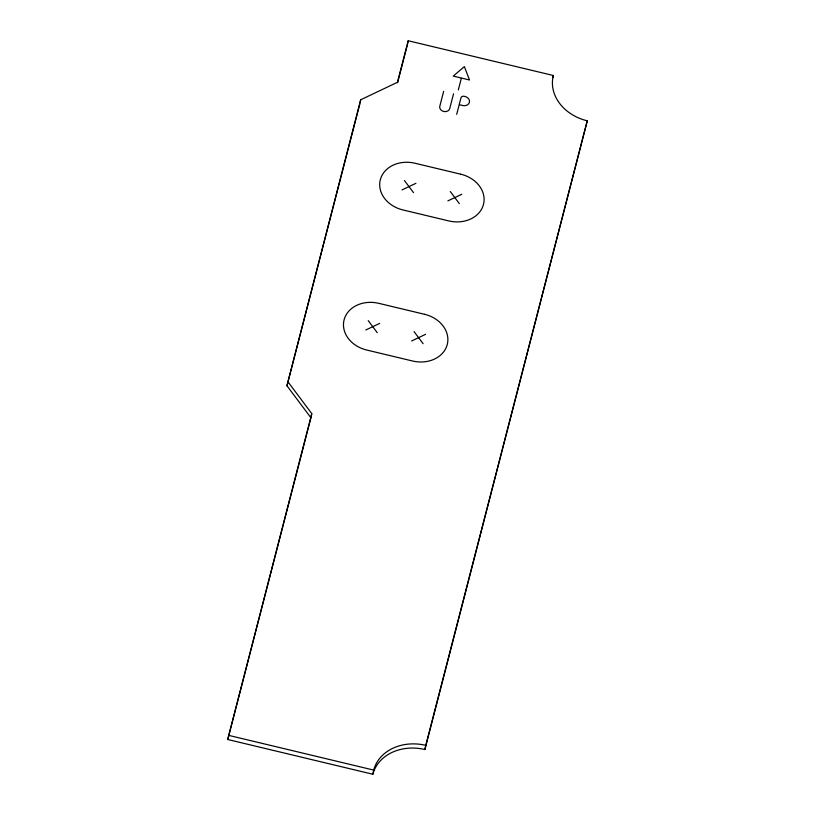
<?xml version="1.0" encoding="UTF-8"?>
<svg xmlns="http://www.w3.org/2000/svg" width="815" height="815" viewBox="0 0 815 815"><rect width="100%" height="100%" fill="white"/><g stroke="black" fill="none" stroke-linecap="round" stroke-linejoin="round"><path stroke-width="1.22" d="M227.731 739.5L310.933 417.779L286.951 385.76L360.678 99.776L397.455 82.295L408.203 40.75L553.344 75.5A44.214 36.155 11.4 0 0 587.269 120.814L424.91 749.525A44.214 36.155 11.4 0 0 372.873 774.25L227.731 739.5L311.768 413.623L287.797 381.603M360.047 102.894L360.678 99.776M310.933 417.779L311.768 413.623M407.368 44.907L408.203 40.75M372.873 774.25L373.708 770.093A44.214 36.155 11.4 0 1 425.756 745.358L587.269 120.814M552.927 77.578L553.344 75.5M424.91 749.525L425.756 745.358M286.951 385.76L359.843 103.933M397.567 82.784L407.052 46.129M443.645 91.382L439.805 106.225A5.094 4.167 11.4 0 0 443.717 111.451A5.094 4.167 11.4 0 0 449.717 108.599L453.558 93.756M458.315 89.935L461.392 78.046L469.511 79.992L464.356 66.596L453.272 76.101L460.821 77.904M456.695 114.344L460.954 97.851A2.761 2.262 11.4 0 1 464.204 96.313L465.049 96.506A5.685 4.646 11.4 0 1 469.409 102.333A5.685 4.646 11.4 0 1 462.716 105.512L459.762 104.809M402.039 189.895L415.915 183.304M447.883 200.867L461.769 194.276M365.813 329.983L379.688 323.382M411.656 340.955L425.532 334.364M228.567 735.344L373.708 770.093M450.298 191.535L459.344 203.618M404.454 180.553L413.5 192.635M414.071 331.613L423.117 343.706M368.227 320.641L377.274 332.724M460.862 174.227L415.018 163.245A29.472 24.104 11.4 0 0 380.32 179.738A29.472 24.104 11.4 0 0 402.936 209.944L448.79 220.926A29.472 24.104 11.4 0 0 483.478 204.433A29.472 24.104 11.4 0 0 460.862 174.227M424.635 314.315L378.781 303.333A29.472 24.104 11.4 0 0 344.093 319.816A29.472 24.104 11.4 0 0 366.709 350.032L412.563 361.004A29.472 24.104 11.4 0 0 447.252 344.521A29.472 24.104 11.4 0 0 424.635 314.315"/></g></svg>
